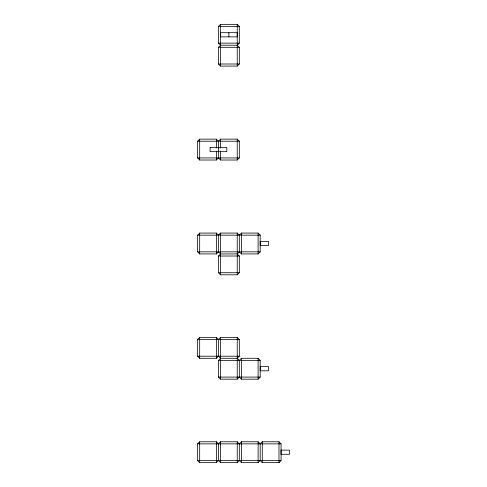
<?xml version="1.0" encoding="UTF-8"?>
<svg xmlns="http://www.w3.org/2000/svg" width="487" height="487" viewBox="0 0 487 487"><rect width="100%" height="100%" fill="white"/><g stroke="black" fill="none" stroke-linecap="round" stroke-linejoin="round"><path stroke-width="0.73" d="M218.456 151.664L218.456 147.494M228.89 36.872L228.89 32.696M220.544 45.224L218.456 43.136L218.456 26.438L220.544 24.35L237.236 24.35L239.324 26.438L239.324 43.136L237.236 45.224L220.544 45.224L218.456 47.306L218.456 64.004L220.544 66.092L237.236 66.092L239.324 64.004L239.324 47.306L237.236 45.224M218.456 151.098L218.456 157.928L216.368 160.016L199.67 160.016L197.582 157.928L197.582 141.23L199.67 139.142L216.368 139.142L218.456 141.23L218.456 148.06M218.456 141.23L220.544 139.142L237.236 139.142L239.324 141.23L239.324 157.928L237.236 160.016L220.544 160.016L218.456 157.928M197.582 235.154L199.67 233.066L216.368 233.066L218.456 235.154L218.456 251.846L216.368 253.934L199.67 253.934L197.582 251.846L197.582 235.154L260.198 235.154L260.198 251.846L258.11 253.934L241.412 253.934L239.324 251.846L239.324 235.154L237.236 233.066L220.544 233.066L218.456 235.154M237.236 253.934L239.324 256.022L239.324 272.72L237.236 274.808L220.544 274.808L218.456 272.72L218.456 256.022L220.544 253.934L237.236 253.934L239.324 251.846M239.324 235.154L241.412 233.066L258.11 233.066L260.198 235.154M197.582 339.506L199.67 337.424L216.368 337.424L218.456 339.506L218.456 356.204L216.368 358.292L199.67 358.292L197.582 356.204L197.582 339.506L239.324 339.506L239.324 356.204L237.236 358.292L220.544 358.292L218.456 360.38L218.456 377.078L220.544 379.166L237.236 379.166L239.324 377.078L239.324 360.38L237.236 358.292M218.456 339.506L220.544 337.424L237.236 337.424L239.324 339.506M239.324 360.38L241.412 358.292L258.11 358.292L260.198 360.38L260.198 377.078L258.11 379.166L241.412 379.166L239.324 377.078M197.582 443.864L199.67 441.776L216.368 441.776L218.456 443.864L218.456 460.562L216.368 462.65L199.67 462.65L197.582 460.562L197.582 443.864L281.066 443.864L281.066 460.562L278.984 462.65L262.286 462.65L260.198 460.562L260.198 443.864L262.286 441.776L278.984 441.776L281.066 443.864M218.456 443.864L220.544 441.776L237.236 441.776L239.324 443.864L239.324 460.562L237.236 462.65L220.544 462.65L218.456 460.562M239.324 443.864L241.412 441.776L258.11 441.776L260.198 443.864M239.324 460.562L241.412 462.65L258.11 462.65L260.198 460.562M218.456 26.438L239.324 26.438M218.456 43.136L239.324 43.136M218.456 47.306L239.324 47.306M218.456 64.004L239.324 64.004M197.582 141.23L239.324 141.23M197.582 157.928L239.324 157.928M197.582 251.846L260.198 251.846M218.456 256.022L239.324 256.022M218.456 272.72L239.324 272.72M197.582 356.204L239.324 356.204M218.456 360.38L260.198 360.38M218.456 377.078L260.198 377.078M197.582 460.562L281.066 460.562M218.456 251.846L220.544 253.934M218.456 356.204L220.544 358.292M278.984 441.776L278.984 462.65M262.286 441.776L262.286 462.65M258.11 233.066L258.11 253.934M258.11 358.292L258.11 379.166M258.11 441.776L258.11 462.65M241.412 233.066L241.412 253.934M241.412 358.292L241.412 379.166M241.412 441.776L241.412 462.65M237.236 24.35L237.236 66.092M237.236 139.142L237.236 160.016M237.236 233.066L237.236 274.808M237.236 337.424L237.236 379.166M237.236 441.776L237.236 462.65M220.544 24.35L220.544 66.092M220.544 139.142L220.544 148.06M220.544 151.098L220.544 160.016M220.544 233.066L220.544 274.808M220.544 337.424L220.544 379.166M220.544 441.776L220.544 462.65M216.368 139.142L216.368 148.06M216.368 151.098L216.368 160.016M216.368 233.066L216.368 253.934M216.368 337.424L216.368 358.292M216.368 441.776L216.368 462.65M199.67 139.142L199.67 160.016M199.67 233.066L199.67 253.934M199.67 337.424L199.67 358.292M199.67 441.776L199.67 462.65M210.104 147.494L210.104 151.664L226.802 151.664L226.802 147.494L210.104 147.494M220.544 32.696L220.544 36.872L237.236 36.872L237.236 32.696L220.544 32.696M260.198 366.644L260.198 370.814L268.544 370.814L268.544 366.644L260.198 366.644M260.198 241.412L260.198 245.588L268.544 245.588L268.544 241.412L260.198 241.412M281.066 450.128L281.066 454.304L289.418 454.304L289.418 450.128L281.066 450.128"/></g></svg>
